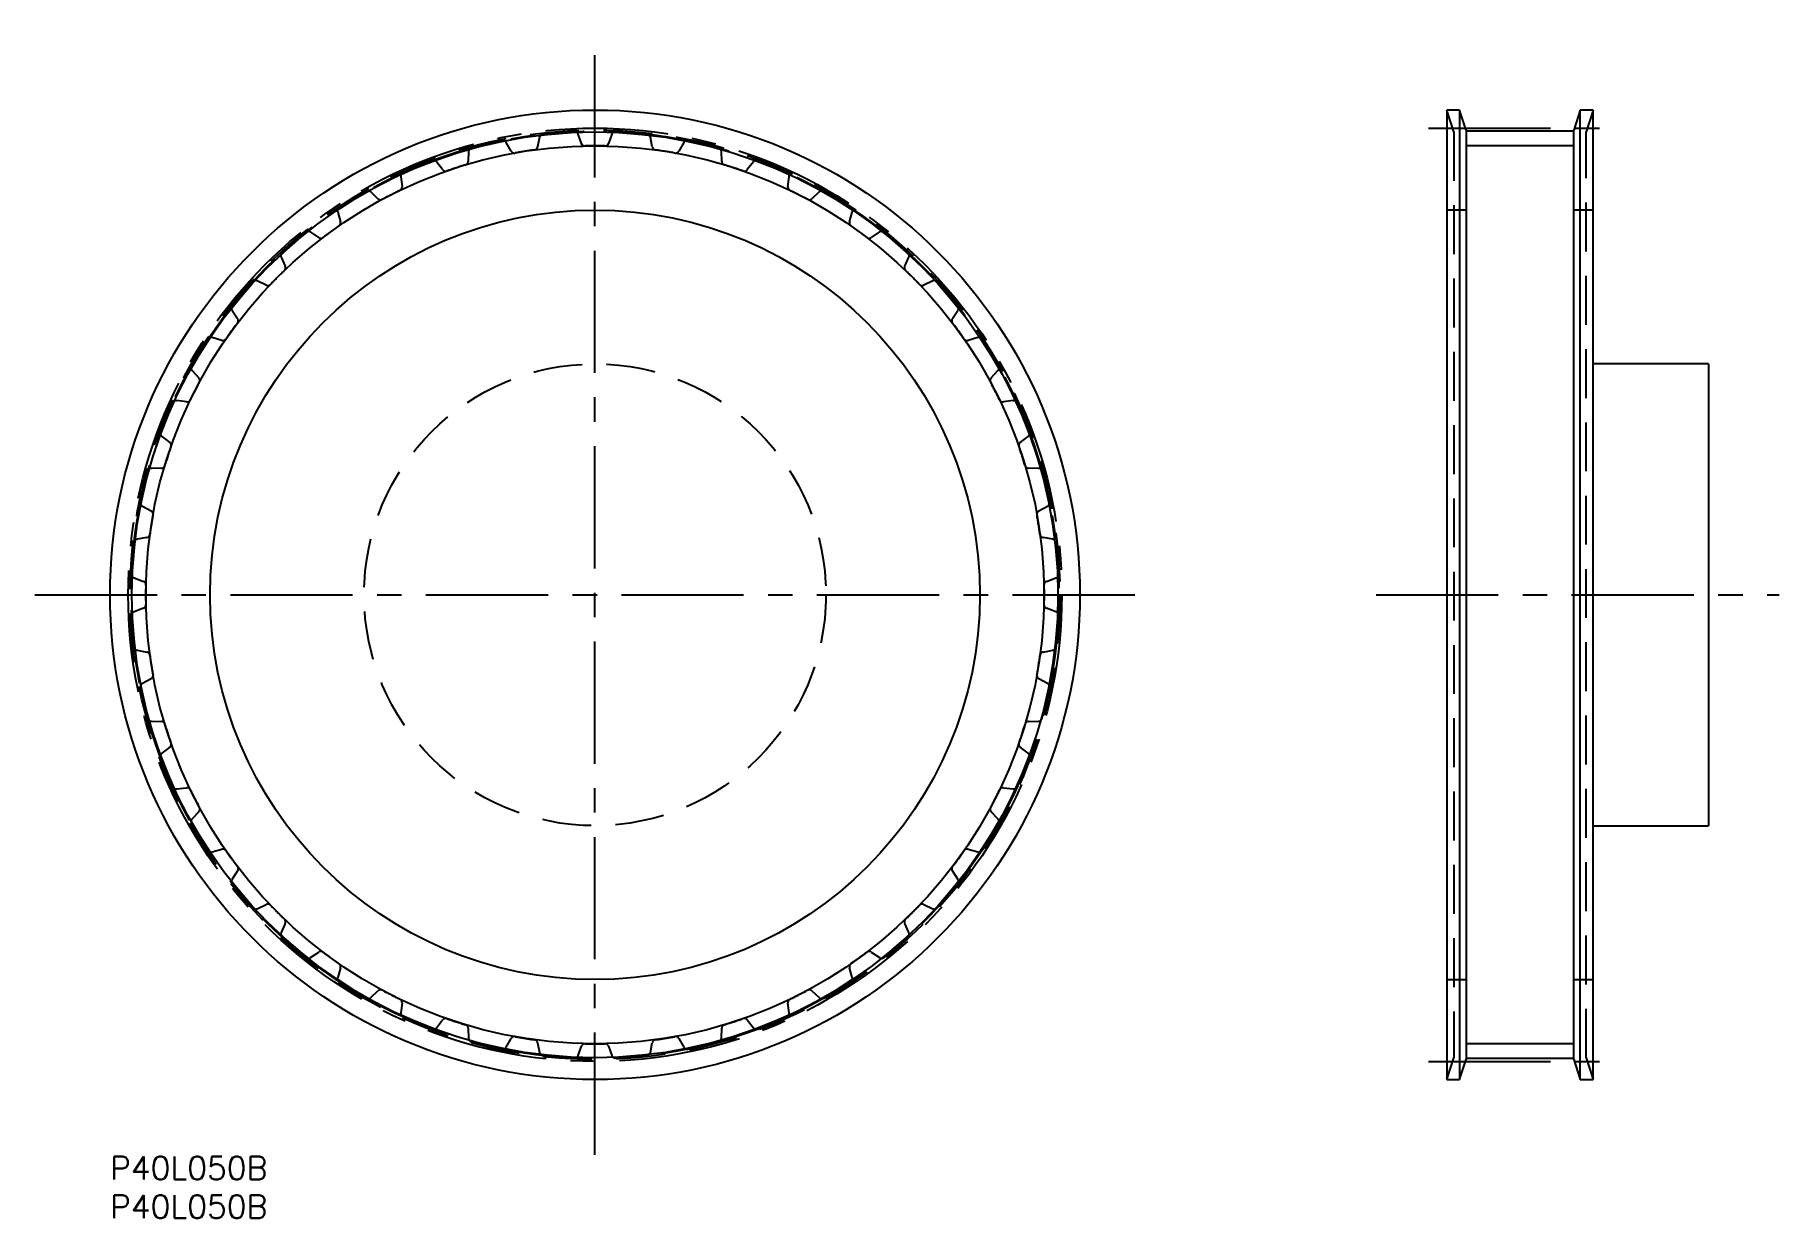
# Model space of a CAD drawing. Extents: x -10 to 217, y -8 to 146.
import ezdxf

# ---------------------------------------------------------------- set-up
doc = ezdxf.new("R2010")
doc.units = 0
doc.header["$LTSCALE"] = 0.5
for name, pattern in [('CENTER', [50.8, 31.75, -6.35, 6.35, -6.35]), ('DASHED', [19.05, 12.7, -6.35]), ('PHANTOM', [63.5, 31.75, -6.35, 6.35, -6.35, 6.35, -6.35])]:
    doc.linetypes.add(name, pattern=pattern)
for name, color, linetype in [('MSM_CENTER', 1, 'CENTER'), ('MSM_CONTINUOUS', 7, 'CONTINUOUS'), ('MSM_DASHED', 4, 'DASHED'), ('MSM_IMAGINARY', 6, 'PHANTOM'), ('MSM_NARROW', 5, 'CONTINUOUS'), ('MSM_PART_NUMBER', 7, 'CONTINUOUS')]:
    doc.layers.add(name, color=color, linetype=linetype)
doc.styles.get("Standard").update_dxf_attribs({"font": 'txt.shx', "height": 3, "bigfont": 'bigfont.shx'})

msp = doc.modelspace()

# ---------------------------------------------------------------- linework, layer by layer
at = {"layer": 'MSM_CENTER'}
for p, q in [((63, 0.24), (63, 145.77)), ((171.28, 133.64), (195.03, 133.64)), ((-9.76, 73), (135.77, 73)), ((164.48, 73), (216.84, 73)), ((171.28, 12.36), (195.03, 12.36))]:
    msp.add_line(p, q, dxfattribs=at)
msp.add_circle((63, 73), 60.64, dxfattribs=at)
at = {"layer": 'MSM_CONTINUOUS'}
for p, q in [((175.33, 136), (173.66, 136)), ((173.66, 136), (173.66, 10)), ((176.16, 133.4), (175.33, 136)), ((175.33, 136), (175.33, 10)), ((190.98, 136), (190.16, 133.4)), ((192.66, 136), (190.98, 136)), ((190.98, 10), (190.98, 136)), ((192.66, 10), (192.66, 136)), ((176.16, 133.4), (176.16, 12.6)), ((190.16, 133.26), (176.16, 133.26)), ((190.16, 12.6), (190.16, 133.4)), ((207.66, 103), (192.66, 103)), ((207.66, 103), (207.66, 43)), ((192.66, 43), (207.66, 43)), ((175.33, 10), (176.16, 12.6)), ((190.16, 12.75), (176.16, 12.75)), ((190.16, 12.6), (190.98, 10)), ((173.66, 10), (175.33, 10)), ((190.98, 10), (192.66, 10))]:
    msp.add_line(p, q, dxfattribs=at)
for radius in [63, 60.15, 50]:
    msp.add_circle((63, 73), radius, dxfattribs=at)
at = {"layer": 'MSM_DASHED'}
for p, q in [((174.56, 133.15), (173.66, 136)), ((192.66, 136), (191.76, 133.15)), ((52.1, 130.66), (51.47, 131.79)), ((55.79, 132.47), (55.55, 131.21)), ((61.25, 131.66), (60.81, 132.87)), ((65.19, 132.87), (64.75, 131.66)), ((70.45, 131.21), (70.21, 132.47)), ((74.53, 131.79), (73.9, 130.66)), ((174.56, 133.15), (174.56, 12.85)), ((191.76, 12.85), (191.76, 133.15)), ((43.21, 128.25), (42.42, 129.26)), ((46.58, 130.61), (46.54, 129.33)), ((79.46, 129.33), (79.42, 130.61)), ((83.58, 129.26), (82.79, 128.25)), ((37.77, 127.33), (37.93, 126.06)), ((88.07, 126.06), (88.23, 127.33)), ((34.81, 124.47), (33.87, 125.35)), ((92.13, 125.35), (91.19, 124.47)), ((29.58, 122.72), (29.93, 121.48)), ((96.07, 121.48), (96.42, 122.72)), ((176.16, 123), (173.66, 123)), ((192.66, 123), (190.16, 123)), ((27.11, 119.43), (26.04, 120.15)), ((99.96, 120.15), (98.89, 119.43)), ((22.21, 116.88), (22.76, 115.71)), ((103.24, 115.71), (103.79, 116.88)), ((20.29, 113.24), (19.12, 113.79)), ((106.88, 113.79), (105.71, 113.24)), ((15.85, 109.96), (16.57, 108.89)), ((109.43, 108.89), (110.15, 109.96)), ((14.52, 106.07), (13.28, 106.42)), ((112.72, 106.42), (111.48, 106.07)), ((10.65, 102.13), (11.53, 101.19)), ((114.47, 101.19), (115.35, 102.13)), ((9.94, 98.07), (8.67, 98.23)), ((117.33, 98.23), (116.06, 98.07)), ((6.74, 93.58), (7.75, 92.79)), ((118.25, 92.79), (119.26, 93.58)), ((6.67, 89.46), (5.39, 89.42)), ((120.61, 89.42), (119.33, 89.46)), ((4.21, 84.53), (5.34, 83.9)), ((120.66, 83.9), (121.79, 84.53)), ((4.79, 80.45), (3.53, 80.21)), ((122.47, 80.21), (121.21, 80.45)), ((3.13, 75.19), (4.34, 74.75)), ((121.66, 74.75), (122.87, 75.19)), ((4.34, 71.25), (3.13, 70.81)), ((122.87, 70.81), (121.66, 71.25)), ((3.53, 65.79), (4.79, 65.55)), ((121.21, 65.55), (122.47, 65.79)), ((5.34, 62.1), (4.21, 61.47)), ((121.79, 61.47), (120.66, 62.1)), ((5.39, 56.58), (6.67, 56.54)), ((119.33, 56.54), (120.61, 56.58)), ((7.75, 53.21), (6.74, 52.42)), ((119.26, 52.42), (118.25, 53.21)), ((8.67, 47.77), (9.94, 47.93)), ((116.06, 47.93), (117.33, 47.77)), ((11.53, 44.81), (10.65, 43.87)), ((115.35, 43.87), (114.47, 44.81)), ((13.28, 39.58), (14.52, 39.93)), ((111.48, 39.93), (112.72, 39.58)), ((16.57, 37.11), (15.85, 36.04)), ((110.15, 36.04), (109.43, 37.11)), ((19.12, 32.21), (20.29, 32.76)), ((105.71, 32.76), (106.88, 32.21)), ((22.76, 30.29), (22.21, 29.12)), ((103.79, 29.12), (103.24, 30.29)), ((26.04, 25.85), (27.11, 26.57)), ((98.89, 26.57), (99.96, 25.85)), ((29.93, 24.52), (29.58, 23.28)), ((96.42, 23.28), (96.07, 24.52)), ((173.66, 23), (176.16, 23)), ((190.16, 23), (192.66, 23)), ((33.87, 20.65), (34.81, 21.53)), ((91.19, 21.53), (92.13, 20.65)), ((37.93, 19.94), (37.77, 18.67)), ((88.23, 18.67), (88.07, 19.94)), ((42.42, 16.74), (43.21, 17.75)), ((46.54, 16.67), (46.58, 15.39)), ((79.42, 15.39), (79.46, 16.67)), ((82.79, 17.75), (83.58, 16.74)), ((51.47, 14.21), (52.1, 15.34)), ((55.55, 14.79), (55.79, 13.53)), ((60.81, 13.13), (61.25, 14.34)), ((64.75, 14.34), (65.19, 13.13)), ((70.21, 13.53), (70.45, 14.79)), ((73.9, 15.34), (74.53, 14.21)), ((173.66, 10), (174.56, 12.85)), ((191.76, 12.85), (192.66, 10))]:
    msp.add_line(p, q, dxfattribs=at)
for radius in [60.4, 30]:
    msp.add_circle((63, 73), radius, dxfattribs=at)
for centre, radius, start, end in [((63, 73), 60.26, 101.5485, 105.4515), ((51.04, 131.55), 0.5, 29, 101.5485), ((56.29, 132.38), 0.5, 96.4515, 169), ((63, 73), 60.25, 92.5485, 96.4515), ((60.34, 132.7), 0.5, 20, 92.5485), ((61.72, 131.83), 0.5, 200, 271.2445), ((64.28, 131.83), 0.5, 268.7555, 340), ((65.66, 132.7), 0.5, 87.4515, 160), ((63, 73), 60.26, 83.5485, 87.4515), ((69.71, 132.38), 0.5, 11, 83.5485), ((74.96, 131.55), 0.5, 78.4515, 151), ((63, 73), 60.26, 74.5485, 78.4515), ((63, 73), 60.26, 110.5485, 114.4515), ((42.03, 128.95), 0.5, 38, 110.5485), ((46.04, 129.35), 0.5, 286.7555, 358), ((47.08, 130.6), 0.5, 105.4515, 178), ((52.53, 130.91), 0.5, 209, 280.2445), ((63, 73), 58.35, 97.7555, 100.2445), ((55.06, 131.31), 0.5, 277.7555, 349), ((63, 73), 58.35, 88.7555, 91.2445), ((70.94, 131.31), 0.5, 191, 262.2445), ((63, 73), 58.34, 79.7555, 82.2445), ((73.47, 130.91), 0.5, 259.7555, 331), ((78.92, 130.6), 0.5, 2, 74.5485), ((79.96, 129.35), 0.5, 182, 253.2445), ((83.97, 128.95), 0.5, 69.4515, 142), ((63, 73), 60.26, 65.5485, 69.4515), ((38.27, 127.4), 0.5, 114.4515, 187), ((43.6, 128.56), 0.5, 218, 289.2445), ((63, 73), 58.35, 106.7555, 109.2445), ((63, 73), 58.34, 70.7555, 73.2445), ((82.4, 128.56), 0.5, 250.7555, 322), ((87.73, 127.4), 0.5, 353, 65.5485), ((63, 73), 60.26, 119.5485, 123.4515), ((33.53, 124.98), 0.5, 47, 119.5485), ((63, 73), 58.35, 115.7555, 118.2445), ((37.43, 126), 0.5, 295.7555, 7), ((88.57, 126), 0.5, 173, 244.2445), ((63, 73), 58.34, 61.7555, 64.2445), ((92.47, 124.98), 0.5, 60.4515, 133), ((63, 73), 60.26, 56.5485, 60.4515), ((30.06, 122.86), 0.5, 123.4515, 196), ((35.15, 124.84), 0.5, 227, 298.2445), ((90.85, 124.84), 0.5, 241.7555, 313), ((95.94, 122.86), 0.5, 344, 56.5485), ((63, 73), 60.26, 128.5485, 132.4515), ((25.76, 119.73), 0.5, 56, 128.5485), ((63, 73), 58.35, 124.7555, 127.2445), ((29.45, 121.35), 0.5, 304.7555, 16), ((96.55, 121.35), 0.5, 164, 235.2445), ((63, 73), 58.35, 52.7555, 55.2445), ((100.24, 119.73), 0.5, 51.4515, 124), ((63, 73), 60.26, 47.5485, 51.4515), ((27.39, 119.84), 0.5, 236, 307.2445), ((98.61, 119.84), 0.5, 232.7555, 304), ((22.67, 117.09), 0.5, 132.4515, 205), ((22.3, 115.5), 0.5, 313.7555, 25), ((103.7, 115.5), 0.5, 155, 226.2445), ((103.33, 117.09), 0.5, 335, 47.5485), ((63, 73), 60.26, 137.5485, 141.4515), ((18.91, 113.33), 0.5, 65, 137.5485), ((20.5, 113.7), 0.5, 245, 316.2445), ((63, 73), 58.35, 133.7555, 136.2445), ((63, 73), 58.35, 43.7555, 46.2445), ((105.5, 113.7), 0.5, 223.7555, 295), ((107.09, 113.33), 0.5, 42.4515, 115), ((63, 73), 60.26, 38.5485, 42.4515), ((16.27, 110.24), 0.5, 141.4515, 214), ((16.16, 108.61), 0.5, 322.7555, 34), ((109.84, 108.61), 0.5, 146, 217.2445), ((109.73, 110.24), 0.5, 326, 38.5485), ((63, 73), 58.35, 142.7555, 145.2445), ((63, 73), 58.35, 34.7555, 37.2445), ((63, 73), 60.26, 146.5485, 150.4515), ((13.14, 105.94), 0.5, 74, 146.5485), ((14.65, 106.55), 0.5, 254, 325.2445), ((111.35, 106.55), 0.5, 214.7555, 286), ((112.86, 105.94), 0.5, 33.4515, 106), ((63, 73), 60.26, 29.5485, 33.4515), ((11.02, 102.47), 0.5, 150.4515, 223), ((114.98, 102.47), 0.5, 317, 29.5485), ((63, 73), 58.35, 151.7555, 154.2445), ((11.16, 100.85), 0.5, 331.7555, 43), ((114.84, 100.85), 0.5, 137, 208.2445), ((63, 73), 58.34, 25.7555, 28.2445), ((63, 73), 60.26, 155.5485, 159.4515), ((8.6, 97.73), 0.5, 83, 155.5485), ((10, 98.57), 0.5, 263, 334.2445), ((116, 98.57), 0.5, 205.7555, 277), ((117.4, 97.73), 0.5, 24.4515, 97), ((63, 73), 60.26, 20.5485, 24.4515), ((7.05, 93.97), 0.5, 159.4515, 232), ((118.95, 93.97), 0.5, 308, 20.5485), ((63, 73), 58.35, 160.7555, 163.2445), ((7.44, 92.4), 0.5, 340.7555, 52), ((118.56, 92.4), 0.5, 128, 199.2445), ((63, 73), 58.34, 16.7555, 19.2445), ((63, 73), 60.26, 164.5485, 168.4515), ((5.4, 88.92), 0.5, 92, 164.5485), ((6.65, 89.96), 0.5, 272, 343.2445), ((119.35, 89.96), 0.5, 196.7555, 268), ((120.6, 88.92), 0.5, 15.4515, 88), ((63, 73), 60.26, 11.5485, 15.4515), ((4.45, 84.96), 0.5, 168.4515, 241), ((5.09, 83.47), 0.5, 349.7555, 61), ((120.91, 83.47), 0.5, 119, 190.2445), ((121.55, 84.96), 0.5, 299, 11.5485), ((63, 73), 58.35, 169.7555, 172.2445), ((63, 73), 58.34, 7.7555, 10.2445), ((63, 73), 60.26, 173.5485, 177.4515), ((3.62, 79.71), 0.5, 101, 173.5485), ((4.69, 80.94), 0.5, 281, 352.2445), ((121.31, 80.94), 0.5, 187.7555, 259), ((122.38, 79.71), 0.5, 6.4515, 79), ((63, 73), 60.26, 2.5485, 6.4515), ((3.3, 75.66), 0.5, 177.4515, 250), ((122.7, 75.66), 0.5, 290, 2.5485), ((4.17, 74.28), 0.5, 358.7555, 70), ((63, 73), 58.35, 178.7555, 181.2445), ((121.83, 74.28), 0.5, 110, 181.2445), ((63, 73), 58.35, 358.7555, 1.2445), ((3.3, 70.34), 0.5, 110, 182.5485), ((63, 73), 60.26, 182.5485, 186.4515), ((4.17, 71.72), 0.5, 290, 1.2445), ((121.83, 71.72), 0.5, 178.7555, 250), ((122.7, 70.34), 0.5, 357.4515, 70), ((63, 73), 60.26, 353.5485, 357.4515), ((3.62, 66.29), 0.5, 186.4515, 259), ((122.38, 66.29), 0.5, 281, 353.5485), ((4.69, 65.06), 0.5, 7.7555, 79), ((63, 73), 58.35, 187.7555, 190.2445), ((63, 73), 58.35, 349.7555, 352.2445), ((121.31, 65.06), 0.5, 101, 172.2445), ((4.45, 61.04), 0.5, 119, 191.5485), ((5.09, 62.53), 0.5, 299, 10.2445), ((120.91, 62.53), 0.5, 169.7555, 241), ((121.55, 61.04), 0.5, 348.4515, 61), ((63, 73), 60.26, 191.5485, 195.4515), ((63, 73), 60.26, 344.5485, 348.4515), ((5.4, 57.08), 0.5, 195.4515, 268), ((120.6, 57.08), 0.5, 272, 344.5485), ((6.65, 56.04), 0.5, 16.7555, 88), ((63, 73), 58.35, 196.7555, 199.2445), ((63, 73), 58.35, 340.7555, 343.2445), ((119.35, 56.04), 0.5, 92, 163.2445), ((7.05, 52.03), 0.5, 128, 200.5485), ((7.44, 53.6), 0.5, 308, 19.2445), ((118.56, 53.6), 0.5, 160.7555, 232), ((118.95, 52.03), 0.5, 339.4515, 52), ((63, 73), 60.26, 200.5485, 204.4515), ((63, 73), 60.26, 335.5485, 339.4515), ((8.6, 48.27), 0.5, 204.4515, 277), ((10, 47.43), 0.5, 25.7555, 97), ((63, 73), 58.34, 205.7555, 208.2445), ((63, 73), 58.35, 331.7555, 334.2445), ((116, 47.43), 0.5, 83, 154.2445), ((117.4, 48.27), 0.5, 263, 335.5485), ((11.16, 45.15), 0.5, 317, 28.2445), ((114.84, 45.15), 0.5, 151.7555, 223), ((11.02, 43.53), 0.5, 137, 209.5485), ((63, 73), 60.26, 209.5485, 213.4515), ((63, 73), 60.26, 326.5485, 330.4515), ((114.98, 43.53), 0.5, 330.4515, 43), ((13.14, 40.06), 0.5, 213.4515, 286), ((14.65, 39.45), 0.5, 34.7555, 106), ((63, 73), 58.34, 214.7555, 217.2445), ((63, 73), 58.35, 322.7555, 325.2445), ((111.35, 39.45), 0.5, 74, 145.2445), ((112.86, 40.06), 0.5, 254, 326.5485), ((16.16, 37.39), 0.5, 326, 37.2445), ((109.84, 37.39), 0.5, 142.7555, 214), ((16.27, 35.76), 0.5, 146, 218.5485), ((63, 73), 60.26, 218.5485, 222.4515), ((63, 73), 60.26, 317.5485, 321.4515), ((109.73, 35.76), 0.5, 321.4515, 34), ((18.91, 32.67), 0.5, 222.4515, 295), ((20.5, 32.3), 0.5, 43.7555, 115), ((63, 73), 58.34, 223.7555, 226.2445), ((63, 73), 58.35, 313.7555, 316.2445), ((105.5, 32.3), 0.5, 65, 136.2445), ((107.09, 32.67), 0.5, 245, 317.5485), ((22.3, 30.5), 0.5, 335, 46.2445), ((103.7, 30.5), 0.5, 133.7555, 205), ((22.67, 28.91), 0.5, 155, 227.5485), ((63, 73), 60.26, 227.5485, 231.4515), ((63, 73), 60.26, 308.5485, 312.4515), ((103.33, 28.91), 0.5, 312.4515, 25), ((25.76, 26.27), 0.5, 231.4515, 304), ((27.39, 26.16), 0.5, 52.7555, 124), ((63, 73), 58.35, 232.7555, 235.2445), ((29.45, 24.65), 0.5, 344, 55.2445), ((96.55, 24.65), 0.5, 124.7555, 196), ((63, 73), 58.34, 304.7555, 307.2445), ((98.61, 26.16), 0.5, 56, 127.2445), ((100.24, 26.27), 0.5, 236, 308.5485), ((30.06, 23.14), 0.5, 164, 236.5485), ((63, 73), 60.26, 236.5485, 240.4515), ((63, 73), 60.26, 299.5485, 303.4515), ((95.94, 23.14), 0.5, 303.4515, 16), ((33.53, 21.02), 0.5, 240.4515, 313), ((35.15, 21.16), 0.5, 61.7555, 133), ((63, 73), 58.34, 241.7555, 244.2445), ((37.43, 20), 0.5, 353, 64.2445), ((88.57, 20), 0.5, 115.7555, 187), ((63, 73), 58.34, 295.7555, 298.2445), ((90.85, 21.16), 0.5, 47, 118.2445), ((92.47, 21.02), 0.5, 227, 299.5485), ((38.27, 18.6), 0.5, 173, 245.5485), ((63, 73), 60.26, 245.5485, 249.4515), ((63, 73), 60.26, 290.5485, 294.4515), ((87.73, 18.6), 0.5, 294.4515, 7), ((42.03, 17.05), 0.5, 249.4515, 322), ((43.6, 17.44), 0.5, 70.7555, 142), ((63, 73), 58.35, 250.7555, 253.2445), ((46.04, 16.65), 0.5, 2, 73.2445), ((79.96, 16.65), 0.5, 106.7555, 178), ((63, 73), 58.34, 286.7555, 289.2445), ((82.4, 17.44), 0.5, 38, 109.2445), ((83.97, 17.05), 0.5, 218, 290.5485), ((47.08, 15.4), 0.5, 182, 254.5485), ((63, 73), 60.26, 254.5485, 258.4515), ((51.04, 14.45), 0.5, 258.4515, 331), ((52.53, 15.09), 0.5, 79.7555, 151), ((63, 73), 58.35, 259.7555, 262.2445), ((55.06, 14.69), 0.5, 11, 82.2445), ((61.72, 14.17), 0.5, 88.7555, 160), ((63, 73), 58.35, 268.7555, 271.2445), ((64.28, 14.17), 0.5, 20, 91.2445), ((70.94, 14.69), 0.5, 97.7555, 169), ((63, 73), 58.35, 277.7555, 280.2445), ((73.47, 15.09), 0.5, 29, 100.2445), ((74.96, 14.45), 0.5, 209, 281.5485), ((63, 73), 60.26, 281.5485, 285.4515), ((78.92, 15.4), 0.5, 285.4515, 358), ((56.29, 13.62), 0.5, 191, 263.5485), ((63, 73), 60.26, 263.5485, 267.4515), ((60.34, 13.3), 0.5, 267.4515, 340), ((65.66, 13.3), 0.5, 200, 272.5485), ((63, 73), 60.26, 272.5485, 276.4515), ((69.71, 13.62), 0.5, 276.4515, 349)]:
    msp.add_arc(centre, radius, start, end, dxfattribs=at)
at = {"layer": 'MSM_IMAGINARY'}
msp.add_circle((63, 73), 60.26, dxfattribs=at)
at = {"layer": 'MSM_NARROW'}
for p, q in [((61.38, 131.32), (61.25, 131.66)), ((64.62, 131.32), (64.75, 131.66)), ((190.16, 131.35), (176.16, 131.35)), ((190.16, 14.66), (176.16, 14.66))]:
    msp.add_line(p, q, dxfattribs=at)
msp.add_circle((63, 73), 58.35, dxfattribs=at)

# ---------------------------------------------------------------- texts
at = {"layer": 'MSM_PART_NUMBER'}
for p in [(0, -3), (0, -8)]:
    msp.add_text('P40L050B', height=3, dxfattribs=at).set_placement(p)

doc.saveas('drawing.dxf')
